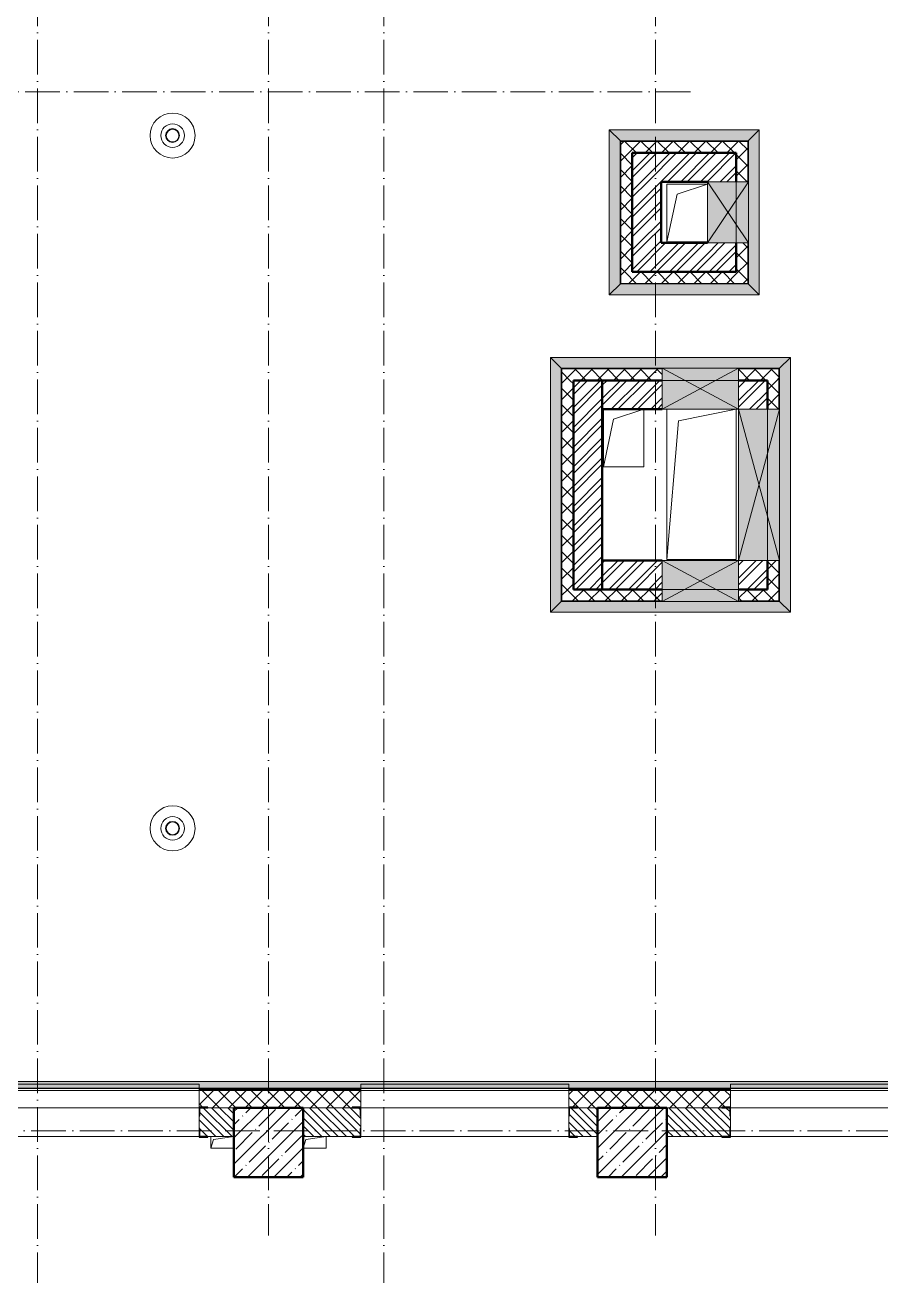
# Model space of a CAD drawing. Header units: millimetres. Extents: x -12989 to 629078, y -109036 to 555275.
# Drawn here: x 70102 to 77513, y 130046 to 140872 of the extents above; entities that cross this region are included whole.
import ezdxf

# ---------------------------------------------------------------- set-up
doc = ezdxf.new("R2010")
doc.units = ezdxf.units.MM
doc.linetypes.add('50_200_ШТРИХ_1Т_ш5_п1_п1_', pattern=[700, 500, -100, 0, -100])
for name, color, linetype, lineweight in [('A-DETL-GENF-OTLN', 7, 'Continuous', 9), ('A-FLOR-____-OTLN', 7, 'Continuous', 9), ('A-GENM-____-MCUT', 7, 'Continuous', 25), ('A-GENM-____-OTLN', 7, 'Continuous', 9), ('A-GENM-____-OTLN-1', 7, 'Continuous', 25), ('A-GLAZ-____-OTLN', 7, 'Continuous', 9), ('A-WALL-____-MCUT', 7, 'Continuous', 13), ('A-WALL-____-MCUT-1', 7, 'Continuous', 9), ('A-WALL-____-MCUT-2', 7, 'Continuous', 50), ('A-WALL-____-OTLN', 7, 'Continuous', 9), ('A-WALL-____-PATT-1', 7, 'Continuous', 9), ('A-WALL-FNSH-MCUT-1', 7, 'Continuous', 9), ('S-COLS-____-MCUT', 7, 'Continuous', 50), ('S-COLS-____-OTLN', 7, 'Continuous', 9), ('S-GRID-____-OTLN-1', 7, '50_200_ШТРИХ_1Т_ш5_п1_п1_', 9)]:
    doc.layers.add(name, color=color, linetype=linetype, lineweight=lineweight)
doc.layers.add('A-GLAZ-____-OTLN-1', color=7, linetype='Continuous', lineweight=9, true_color=0xc0c0c0)
pattern_1 = [(45, (43259.71, 63713.66), (-70.71068, 70.71068), []), (135, (43259.71, 63713.66), (-70.71068, -70.71068), [])]
pattern_2 = [(135, (43259.71, 63713.66), (-35.35534, -35.35534), [])]
pattern_3 = [(45, (43259.71, 63713.66), (-85.53659, 85.53659), []), (45, (43316.74, 63713.66), (-85.53659, 85.53659), [])]

# ---------------------------------------------------------------- blocks, each defined once
blk = doc.blocks.new('BSC_Колонна _Прямоугольная - 600х600-V51-АР1_План отверстий 2 этажа в осях 1-64_Ю-ЯЯ')
at = {"layer": 'S-COLS-____-OTLN'}
h = blk.add_hatch(dxfattribs=at)
h.set_pattern_fill('FP_61', color=256, style=0, pattern_type=2)
h.set_pattern_definition([(45, (-28950, -67481.04), (-114.04925, 114.04925), []), (45, (-28835.95, -67481.04), (-114.04925, 114.04925), [201.613, -40.323, 3.353, -36.97])])
h.paths.add_polyline_path([(-300, -300), (300, -300), (300, 300), (-300, 300), (-300, 237)], flags=0)
at = {"layer": 'S-COLS-____-MCUT'}
for p, q in [((300, 300), (-300, 300)), ((-300, 300), (-300, -300)), ((300, -300), (300, 300)), ((-300, -300), (300, -300))]:
    blk.add_line(p, q, dxfattribs=at)
blk = doc.blocks.new('BSC_Колонна _Прямоугольная - 600х600-V89-АР1_План отверстий 2 этажа в осях 1-64_Ю-ЯЯ')
at = {"layer": 'S-COLS-____-OTLN'}
h = blk.add_hatch(dxfattribs=at)
h.set_pattern_fill('FP_102', color=256, style=0, pattern_type=2)
h.set_pattern_definition([(45, (-32100, -67481.04), (-114.04925, 114.04925), []), (45, (-31985.95, -67481.04), (-114.04925, 114.04925), [201.613, -40.323, 3.353, -36.97])])
h.paths.add_polyline_path([(-300, -300), (300, -300), (300, 300), (-300, 300)], flags=0)
at = {"layer": 'S-COLS-____-MCUT'}
for p, q in [((300, 300), (-300, 300)), ((-300, 300), (-300, -300)), ((300, -300), (300, 300)), ((-300, -300), (300, -300))]:
    blk.add_line(p, q, dxfattribs=at)
blk = doc.blocks.new('Отлив_СКБ - Отлив витража_СФТК-31884011-АР1_План отверстий 2 этажа в осях 1-64_Ю-ЯЯ')
at = {"layer": 'A-GLAZ-____-OTLN-1'}
for points in [[(1800, 2), (1800, 37), (0, 37), (0, 2), (1715, 2)], [(1715, 0), (1800, 0), (1800, 2), (0, 2), (0, 0)]]:
    blk.add_hatch(color=256, dxfattribs=at).paths.add_polyline_path(points, flags=0)
at = {"layer": 'A-GLAZ-____-OTLN'}
for p, q in [((0, 3), (0, 37)), ((1800, 37), (0, 37)), ((0, 2), (1800, 2)), ((1800, 37), (1800, 3)), ((1800, 0), (0, 0))]:
    blk.add_line(p, q, dxfattribs=at)
blk = doc.blocks.new('Фахверк_СКБ_Уголок - 250_1500-27508690-АР1_План отверстий 2 этажа в осях 1-64_Ю-ЯЯ')
at = {"layer": 'A-GENM-____-MCUT'}
for p, q in [((125, 181), (50, 181)), ((50, 181), (50, 175)), ((50, 175), (119, 175)), ((119, 175), (119, 106)), ((125, 106), (125, 181)), ((119, 106), (125, 106)), ((119, -75), (50, -75)), ((50, -75), (50, -81)), ((50, -81), (125, -81)), ((125, -6), (119, -6)), ((119, -6), (119, -75)), ((125, -81), (125, -6))]:
    blk.add_line(p, q, dxfattribs=at)
blk = doc.blocks.new('Фахверк_СКБ_Уголок - 250_1500-27504248-АР1_План отверстий 2 этажа в осях 1-64_Ю-ЯЯ')
at = {"layer": 'A-GENM-____-MCUT'}
for p, q in [((200, 181), (125, 181)), ((125, 181), (125, 106)), ((131, 106), (131, 175)), ((131, 175), (200, 175)), ((200, 175), (200, 181)), ((125, 106), (131, 106)), ((131, -6), (125, -6)), ((125, -6), (125, -81)), ((125, -81), (200, -81)), ((131, -75), (131, -6)), ((200, -75), (131, -75)), ((200, -81), (200, -75))]:
    blk.add_line(p, q, dxfattribs=at)
blk = doc.blocks.new('Фахверк_СКБ_Уголок - 250_1500-27508739-АР1_План отверстий 2 этажа в осях 1-64_Ю-ЯЯ')
at = {"layer": 'A-GENM-____-MCUT'}
for p, q in [((125, 181), (50, 181)), ((50, 181), (50, 175)), ((50, 175), (119, 175)), ((119, 175), (119, 106)), ((125, 106), (125, 181)), ((119, 106), (125, 106)), ((119, -75), (50, -75)), ((50, -75), (50, -81)), ((50, -81), (125, -81)), ((125, -6), (119, -6)), ((119, -6), (119, -75)), ((125, -81), (125, -6))]:
    blk.add_line(p, q, dxfattribs=at)
blk = doc.blocks.new('Кровельный аэратор - 143_Кровельный аэратор-15605992-АР1_План отверстий 2 этажа в осях 1-64_Ю-ЯЯ')
at = {"layer": 'A-GENM-____-OTLN'}
for radius, start, end in [(195, 360, 180), (195, 180, 360), (102, 360, 180), (102, 180, 360), (60, 360, 180), (60, 180, 360), (55, 360, 180), (55, 180, 360)]:
    blk.add_arc((0, 0), radius, start, end, dxfattribs=at)
blk = doc.blocks.new('AR_Отверстие прямоугольное _в плите_ - AR_Отверстие прямоугольное _в плите_-V173-АР1_План отверстий 2 этажа в осях 1-64_Ю-ЯЯ')
at = {"layer": 'A-GENM-____-OTLN'}
for p, q in [((-100, 50), (-100, -50)), ((-100, -50), (-75, 25)), ((-75, 25), (100, 50)), ((-100, -50), (100, -50))]:
    blk.add_line(p, q, dxfattribs=at)
blk = doc.blocks.new('AR_Отверстие прямоугольное _в плите_ - AR_Отверстие прямоугольное _в плите_-V164-АР1_План отверстий 2 этажа в осях 1-64_Ю-ЯЯ')
at = {"layer": 'A-GENM-____-OTLN'}
for p, q in [((-100, -50), (-75, 25)), ((-75, 25), (100, 50)), ((100, -50), (100, 50)), ((-100, -50), (100, -50))]:
    blk.add_line(p, q, dxfattribs=at)
blk = doc.blocks.new('AR_Отверстие прямоугольное _в плите_ - AR_Отверстие прямоугольное _в плите_-30552540-АР1_План отверстий 2 этажа в осях 1-64_Ю-ЯЯ')
at = {"layer": 'A-GENM-____-OTLN'}
for p, q in [((175, 250), (-175, 250)), ((-175, 250), (-175, -250)), ((-87, 163), (175, 250)), ((-175, -250), (-87, 163)), ((-175, -250), (175, -250))]:
    blk.add_line(p, q, dxfattribs=at)
blk = doc.blocks.new('AR_Отверстие прямоугольное _в плите_ - AR_Отверстие прямоугольное _в плите_-30552544-АР1_План отверстий 2 этажа в осях 1-64_Ю-ЯЯ')
at = {"layer": 'A-GENM-____-OTLN'}
for p, q in [((300, 650), (-300, 650)), ((-300, 650), (-300, -650)), ((-200, 550), (300, 650)), ((300, -650), (300, 650)), ((-300, -650), (-200, 550)), ((-300, -650), (300, -650))]:
    blk.add_line(p, q, dxfattribs=at)
blk = doc.blocks.new('AR_Отверстие прямоугольное _в плите_ - AR_Отверстие прямоугольное _в плите_-V194-АР1_План отверстий 2 этажа в осях 1-64_Ю-ЯЯ')
at = {"layer": 'A-GENM-____-OTLN'}
for p, q in [((175, 250), (-175, 250)), ((-175, 250), (-175, -250)), ((-87, 163), (175, 250)), ((175, -250), (175, 250)), ((-175, -250), (-87, 163)), ((-175, -250), (175, -250))]:
    blk.add_line(p, q, dxfattribs=at)
blk = doc.blocks.new('AR_Отверстие прямоугольное _в стене__БезПР - AR_Отверстие прямоугольное _в стене__БезПР-31947467-АР1_План отверстий 2 этажа в осях 1-64_Ю-ЯЯ')
at = {"layer": 'A-GLAZ-____-OTLN'}
blk.add_hatch(color=256, dxfattribs=at).paths.add_polyline_path([(265, 230), (-265, 230), (-265, -125), (265, -125)], flags=0)
at = {"layer": 'A-DETL-GENF-OTLN'}
for p, q in [((-265, -125), (-265, 230)), ((-265, 230), (265, 230)), ((265, 230), (-265, -125)), ((-265, 230), (265, -125)), ((265, 230), (-265, 230)), ((-265, 230), (-265, -125)), ((265, 230), (265, -125)), ((265, -125), (265, 230)), ((265, -125), (-265, -125)), ((-265, -125), (265, -125))]:
    blk.add_line(p, q, dxfattribs=at)
at = {"layer": 'A-GLAZ-____-OTLN'}
blk.add_line((265, 125), (-265, 125), dxfattribs=at)
blk = doc.blocks.new('AR_Отверстие прямоугольное _в стене__БезПР - AR_Отверстие прямоугольное _в стене__БезПР-32490818-АР1_План отверстий 2 этажа в осях 1-64_Ю-ЯЯ')
at = {"layer": 'A-GLAZ-____-OTLN'}
blk.add_hatch(color=256, dxfattribs=at).paths.add_polyline_path([(655, -20), (655, 230), (-655, 230), (-655, -125), (655, -125)], flags=0)
at = {"layer": 'A-DETL-GENF-OTLN'}
for p, q in [((-655, -125), (-655, 230)), ((-655, 230), (655, 230)), ((655, 230), (-655, -125)), ((-655, 230), (655, -125)), ((655, 230), (-655, 230)), ((-655, 230), (-655, -125)), ((655, 230), (655, -125)), ((655, -125), (655, 230)), ((655, -125), (-655, -125)), ((-655, -125), (655, -125))]:
    blk.add_line(p, q, dxfattribs=at)
at = {"layer": 'A-GLAZ-____-OTLN'}
blk.add_line((655, 125), (-655, 125), dxfattribs=at)
blk = doc.blocks.new('AR_Отверстие прямоугольное _в стене__БезПР - AR_Отверстие прямоугольное _в стене__БезПР-32490844-АР1_План отверстий 2 этажа в осях 1-64_Ю-ЯЯ')
at = {"layer": 'A-GLAZ-____-OTLN'}
blk.add_hatch(color=256, dxfattribs=at).paths.add_polyline_path([(-330, 125), (-330, -230), (330, -230), (330, 125), (6, 125)], flags=0)
at = {"layer": 'A-DETL-GENF-OTLN'}
for p, q in [((330, 125), (-330, 125)), ((-330, 125), (-330, -230)), ((330, -230), (-330, 125)), ((-330, -230), (330, 125)), ((-330, 125), (330, 125)), ((-330, -230), (-330, 125)), ((330, -230), (330, 125)), ((330, 125), (330, -230)), ((-330, -230), (330, -230)), ((330, -230), (-330, -230))]:
    blk.add_line(p, q, dxfattribs=at)
at = {"layer": 'A-GLAZ-____-OTLN'}
blk.add_line((330, -125), (-330, -125), dxfattribs=at)
blk = doc.blocks.new('AR_Отверстие прямоугольное _в стене__БезПР - AR_Отверстие прямоугольное _в стене__БезПР-32490823-АР1_План отверстий 2 этажа в осях 1-64_Ю-ЯЯ')
at = {"layer": 'A-GLAZ-____-OTLN'}
blk.add_hatch(color=256, dxfattribs=at).paths.add_polyline_path([(6, 230), (-330, 230), (-330, -125), (330, -125), (330, 230)], flags=0)
at = {"layer": 'A-DETL-GENF-OTLN'}
for p, q in [((-330, -125), (-330, 230)), ((-330, 230), (330, 230)), ((330, 230), (-330, -125)), ((-330, 230), (330, -125)), ((330, 230), (-330, 230)), ((-330, 230), (-330, -125)), ((330, 230), (330, -125)), ((330, -125), (330, 230)), ((330, -125), (-330, -125)), ((-330, -125), (330, -125))]:
    blk.add_line(p, q, dxfattribs=at)
at = {"layer": 'A-GLAZ-____-OTLN'}
blk.add_line((330, 125), (-330, 125), dxfattribs=at)
blk = doc.blocks.new('Отлив_СКБ1 - Отлив_Шахты-30185863-АР1_План отверстий 2 этажа в осях 1-64_Ю-ЯЯ')
at = {"layer": 'A-GLAZ-____-OTLN-1'}
blk.add_hatch(color=256, dxfattribs=at).paths.add_polyline_path([(1229, -199), (1133, -103), (1133, -105), (-103, -105), (-103, -103), (-199, -199), (1135, -199)], flags=0)
at = {"layer": 'A-GLAZ-____-OTLN'}
for p, q in [((-199, -199), (-103, -103)), ((1133, -103), (1229, -199)), ((-199, -199), (1229, -199))]:
    blk.add_line(p, q, dxfattribs=at)
blk = doc.blocks.new('Отлив_СКБ1 - Отлив_Шахты-32492502-АР1_План отверстий 2 этажа в осях 1-64_Ю-ЯЯ')
at = {"layer": 'A-GLAZ-____-OTLN-1'}
blk.add_hatch(color=256, dxfattribs=at).paths.add_polyline_path([(-199, -199), (1099, -199), (1003, -103), (1003, -105), (-103, -105), (-103, -103), (-105, -105)], flags=0)
at = {"layer": 'A-GLAZ-____-OTLN'}
for p, q in [((-199, -199), (-103, -103)), ((1003, -103), (1099, -199)), ((-199, -199), (1099, -199))]:
    blk.add_line(p, q, dxfattribs=at)
blk = doc.blocks.new('Отлив_СКБ1 - Отлив_Шахты-32492619-АР1_План отверстий 2 этажа в осях 1-64_Ю-ЯЯ')
at = {"layer": 'A-GLAZ-____-OTLN-1'}
blk.add_hatch(color=256, dxfattribs=at).paths.add_polyline_path([(1783, 103), (1879, 199), (-199, 199), (-103, 103), (-103, 105), (1783, 105)], flags=0)
at = {"layer": 'A-GLAZ-____-OTLN'}
for p, q in [((-103, 103), (-199, 199)), ((1879, 199), (-199, 199)), ((1879, 199), (1783, 103))]:
    blk.add_line(p, q, dxfattribs=at)
blk = doc.blocks.new('Отлив_СКБ1 - Отлив_Шахты-32497784-АР1_План отверстий 2 этажа в осях 1-64_Ю-ЯЯ')
at = {"layer": 'A-GLAZ-____-OTLN-1'}
blk.add_hatch(color=256, dxfattribs=at).paths.add_polyline_path([(2009, 199), (-199, 199), (-103, 103), (-103, 105), (1913, 105), (1913, 103), (1915, 105)], flags=0)
at = {"layer": 'A-GLAZ-____-OTLN'}
for p, q in [((-103, 103), (-199, 199)), ((2009, 199), (-199, 199)), ((2009, 199), (1913, 103))]:
    blk.add_line(p, q, dxfattribs=at)
blk = doc.blocks.new('Отлив_СКБ1 - Отлив_Фасады на кровле-32719942-АР1_План отверстий 2 этажа в осях 1-64_Ю-ЯЯ')
at = {"layer": 'A-GLAZ-____-OTLN-1'}
blk.add_hatch(color=256, dxfattribs=at).paths.add_polyline_path([(18850, 170), (18850, 204), (20650, 204), (20650, 170), (21320, 170), (21320, 228), (228, 228), (170, 170), (2850, 170), (2850, 204), (4650, 204), (4650, 170), (6050, 170), (6050, 204), (7850, 204), (7850, 170), (9250, 170), (9250, 204), (11050, 204), (11050, 170), (12450, 170), (12450, 204), (14250, 204), (14250, 170), (15650, 170), (15650, 204), (17450, 204), (17450, 170), (18705, 170)], flags=0)
at = {"layer": 'A-GLAZ-____-OTLN'}
blk.add_line((21320, 228), (228, 228), dxfattribs=at)
blk = doc.blocks.new('2этаж')
at = {"layer": 'S-GRID-____-OTLN-1', "color": 251, "ltscale": 0.6, "true_color": 0x636466}
for p, q in [((11358.3, 549908.8), (11358.3, 511907.5)), ((13358.3, 549908.8), (13358.3, 525691.4)), ((14358.3, 549908.8), (14358.3, 511907.5)), ((16708.3, 549908.8), (16708.3, 525691.4)), ((17013.3, 535597), (-20260.4, 535597)), ((88482.7, 526597), (-20260.4, 526597))]:
    blk.add_line(p, q, dxfattribs=at)

msp = doc.modelspace()

# ---------------------------------------------------------------- hatches: boundary and pattern name
at = {"layer": 'A-WALL-____-PATT-1'}
h = msp.add_hatch(dxfattribs=at)
h.set_pattern_fill('FP_1', color=256, style=0, pattern_type=2)
h.set_pattern_definition(pattern_1)
h.paths.add_polyline_path([(76359.7115, 139764.7006), (76359.7115, 139864.7006), (75259.7115, 139864.7006), (75259.7115, 139764.7006), (76259.7115, 139764.7006)], flags=0)
h = msp.add_hatch(dxfattribs=at)
h.set_pattern_fill('FP_1', color=256, style=0, pattern_type=2)
h.set_pattern_definition(pattern_1)
h.paths.add_polyline_path([(75359.7115, 138734.7006), (75359.7115, 139764.7006), (75259.7115, 139764.7006), (75259.7115, 138734.7006)], flags=0)
h = msp.add_hatch(dxfattribs=at)
h.set_pattern_fill('FP_3', color=256, style=0, pattern_type=2)
h.set_pattern_definition(pattern_3)
h.paths.add_polyline_path([(75609.7115, 139514.7006), (76259.7115, 139514.7006), (76259.7115, 139764.7006), (75359.7115, 139764.7006), (75359.7115, 139514.7006), (75501.4175, 139514.7006)], flags=0)
h = msp.add_hatch(dxfattribs=at)
h.set_pattern_fill('FP_1', color=256, style=0, pattern_type=2)
h.set_pattern_definition(pattern_1)
h.paths.add_polyline_path([(76359.7115, 138634.7006), (76359.7115, 138984.7006), (76259.7115, 138984.7006), (76259.7115, 138634.7006)], flags=0)
h.paths.add_polyline_path([(76359.7115, 139514.7006), (76359.7115, 139764.7006), (76259.7115, 139764.7006), (76259.7115, 139514.7006)], flags=0)
h = msp.add_hatch(dxfattribs=at)
h.set_pattern_fill('FP_3', color=256, style=0, pattern_type=2)
h.set_pattern_definition(pattern_3)
h.paths.add_polyline_path([(75359.7115, 138984.7006), (75609.7115, 138984.7006), (75609.7115, 139514.7006), (75359.7115, 139514.7006), (75359.7115, 139503.9925)], flags=0)
h = msp.add_hatch(dxfattribs=at)
h.set_pattern_fill('FP_3', color=256, style=0, pattern_type=2)
h.set_pattern_definition(pattern_3)
h.paths.add_polyline_path([(76009.7115, 138734.7006), (76009.7115, 138984.7006), (75359.7115, 138984.7006), (75359.7115, 138734.7006), (75943.2927, 138734.7006)], flags=0)
h = msp.add_hatch(dxfattribs=at)
h.set_pattern_fill('FP_3', color=256, style=0, pattern_type=2)
h.set_pattern_definition(pattern_3)
h.paths.add_polyline_path([(76259.7115, 138734.7006), (76259.7115, 138984.7006), (76009.7115, 138984.7006), (76009.7115, 138734.7006)], flags=0)
h = msp.add_hatch(dxfattribs=at)
h.set_pattern_fill('FP_1', color=256, style=0, pattern_type=2)
h.set_pattern_definition(pattern_1)
h.paths.add_polyline_path([(76259.7115, 138634.7006), (76259.7115, 138734.7006), (75259.7115, 138734.7006), (75259.7115, 138634.7006), (75943.2927, 138634.7006)], flags=0)
h = msp.add_hatch(dxfattribs=at)
h.set_pattern_fill('FP_1', color=256, style=0, pattern_type=2)
h.set_pattern_definition(pattern_1)
h.paths.add_polyline_path([(76529.7115, 137794.7006), (76629.7115, 137794.7006), (76629.7115, 137894.7006), (76279.7115, 137894.7006), (76279.7115, 137794.7006)], flags=0)
h.paths.add_polyline_path([(75099.7115, 137794.7006), (75619.7115, 137794.7006), (75619.7115, 137894.7006), (74749.7115, 137894.7006), (74749.7115, 137794.7006), (75059.5424, 137794.7006)], flags=0)
h = msp.add_hatch(dxfattribs=at)
h.set_pattern_fill('FP_1', color=256, style=0, pattern_type=2)
h.set_pattern_definition(pattern_1)
h.paths.add_polyline_path([(74849.7115, 135984.7006), (74849.7115, 137794.7006), (74749.7115, 137794.7006), (74749.7115, 135984.7006)], flags=0)
h = msp.add_hatch(dxfattribs=at)
h.set_pattern_fill('FP_3', color=256, style=0, pattern_type=2)
h.set_pattern_definition(pattern_3)
h.paths.add_polyline_path([(75099.7115, 135984.7006), (75099.7115, 137794.7006), (74849.7115, 137794.7006), (74849.7115, 135984.7006), (75059.5424, 135984.7006)], flags=0)
h = msp.add_hatch(dxfattribs=at)
h.set_pattern_fill('FP_3', color=256, style=0, pattern_type=2)
h.set_pattern_definition(pattern_3)
h.paths.add_polyline_path([(76529.7115, 137544.7006), (76529.7115, 137794.7006), (76279.7115, 137794.7006), (76279.7115, 137544.7006)], flags=0)
h.paths.add_polyline_path([(75619.7115, 137544.7006), (75619.7115, 137794.7006), (75099.7115, 137794.7006), (75099.7115, 137544.7006)], flags=0)
h = msp.add_hatch(dxfattribs=at)
h.set_pattern_fill('FP_1', color=256, style=0, pattern_type=2)
h.set_pattern_definition(pattern_1)
h.paths.add_polyline_path([(76629.7115, 135884.7006), (76629.7115, 136234.7006), (76529.7115, 136234.7006), (76529.7115, 135884.7006)], flags=0)
h.paths.add_polyline_path([(76529.7115, 137544.7006), (76629.7115, 137544.7006), (76629.7115, 137794.7006), (76529.7115, 137794.7006)], flags=0)
h = msp.add_hatch(dxfattribs=at)
h.set_pattern_fill('FP_3', color=256, style=0, pattern_type=2)
h.set_pattern_definition(pattern_3)
h.paths.add_polyline_path([(75619.7115, 135984.7006), (75619.7115, 136234.7006), (75099.7115, 136234.7006), (75099.7115, 135984.7006)], flags=0)
h = msp.add_hatch(dxfattribs=at)
h.set_pattern_fill('FP_3', color=256, style=0, pattern_type=2)
h.set_pattern_definition(pattern_3)
h.paths.add_polyline_path([(76529.7115, 135984.7006), (76529.7115, 136234.7006), (76279.7115, 136234.7006), (76279.7115, 135984.7006), (76385.1679, 135984.7006)], flags=0)
h = msp.add_hatch(dxfattribs=at)
h.set_pattern_fill('FP_1', color=256, style=0, pattern_type=2)
h.set_pattern_definition(pattern_1)
h.paths.add_polyline_path([(76385.1679, 135884.7006), (76529.7115, 135884.7006), (76529.7115, 135984.7006), (76279.7115, 135984.7006), (76279.7115, 135884.7006)], flags=0)
h.paths.add_polyline_path([(75059.5424, 135884.7006), (75619.7115, 135884.7006), (75619.7115, 135984.7006), (74749.7115, 135984.7006), (74749.7115, 135884.7006)], flags=0)
h = msp.add_hatch(dxfattribs=at)
h.set_pattern_fill('FP_1', color=256, style=0, pattern_type=2)
h.set_pattern_definition(pattern_1)
h.paths.add_polyline_path([(88459.7115, 131494.7006), (88474.7115, 131494.7006), (88474.7115, 131644.7006), (87609.7115, 131644.7006), (87609.7115, 131494.7006), (88315.7974, 131494.7006)], flags=0)
h.paths.add_polyline_path([(84780.796, 131494.7006), (85809.7115, 131494.7006), (85809.7115, 131644.7006), (84409.7115, 131644.7006), (84409.7115, 131500.7006), (84484.7115, 131500.7006), (84484.7115, 131494.7006)], flags=0)
h.paths.add_polyline_path([(82509.7115, 131494.7006), (82534.7115, 131494.7006), (82534.7115, 131500.7006), (82609.7115, 131500.7006), (82609.7115, 131644.7006), (81209.7115, 131644.7006), (81209.7115, 131500.7006), (81284.7115, 131500.7006), (81284.7115, 131494.7006), (82129.545, 131494.7006)], flags=0)
h.paths.add_polyline_path([(78594.5437, 131494.7006), (79334.7115, 131494.7006), (79334.7115, 131500.7006), (79409.7115, 131500.7006), (79409.7115, 131644.7006), (78009.7115, 131644.7006), (78009.7115, 131500.7006), (78084.7115, 131500.7006), (78084.7115, 131494.7006)], flags=0)
h.paths.add_polyline_path([(76134.7115, 131494.7006), (76134.7115, 131500.7006), (76209.7115, 131500.7006), (76209.7115, 131644.7006), (74809.7115, 131644.7006), (74809.7115, 131500.7006), (74884.7115, 131500.7006), (74884.7115, 131494.7006), (75943.2927, 131494.7006)], flags=0)
h.paths.add_polyline_path([(72934.7115, 131494.7006), (72934.7115, 131500.7006), (73009.7115, 131500.7006), (73009.7115, 131644.7006), (71609.7115, 131644.7006), (71609.7115, 131500.7006), (71684.7115, 131500.7006), (71684.7115, 131494.7006), (72509.7115, 131494.7006)], flags=0)
h.paths.add_polyline_path([(69734.7115, 131494.7006), (69734.7115, 131500.7006), (69809.7115, 131500.7006), (69809.7115, 131644.7006), (66959.7115, 131644.7006), (66959.7115, 131494.7006), (67989.5397, 131494.7006)], flags=0)
h = msp.add_hatch(dxfattribs=at)
h.set_pattern_fill('FP_6', color=256, style=0, pattern_type=2)
h.set_pattern_definition(pattern_2)
h.paths.add_polyline_path([(71684.7115, 131244.7006), (71909.7115, 131244.7006), (71909.7115, 131494.7006), (71615.7115, 131494.7006), (71615.7115, 131425.7006), (71609.7115, 131425.7006), (71609.7115, 131313.7006), (71615.7115, 131313.7006), (71615.7115, 131244.7006)], flags=0)
h.paths.add_polyline_path([(69757.0404, 131244.7006), (69803.7115, 131244.7006), (69803.7115, 131313.7006), (69809.7115, 131313.7006), (69809.7115, 131425.7006), (69803.7115, 131425.7006), (69803.7115, 131494.7006), (66959.7115, 131494.7006), (66959.7115, 131244.7006), (69734.7115, 131244.7006)], flags=0)
h = msp.add_hatch(dxfattribs=at)
h.set_pattern_fill('FP_6', color=256, style=0, pattern_type=2)
h.set_pattern_definition(pattern_2)
h.paths.add_polyline_path([(75059.5424, 131244.7006), (75059.7115, 131244.7006), (75059.5424, 131494.7006), (74815.7115, 131494.7006), (74815.7115, 131425.7006), (74809.7115, 131425.7006), (74809.7115, 131313.7006), (74815.7115, 131313.7006), (74815.7115, 131244.7006), (74884.7115, 131244.7006)], flags=0)
h.paths.add_polyline_path([(73003.7115, 131244.7006), (73003.7115, 131313.7006), (73009.7115, 131313.7006), (73009.7115, 131425.7006), (73003.7115, 131425.7006), (73003.7115, 131494.7006), (72509.7115, 131494.7006), (72509.7115, 131244.7006), (72934.7115, 131244.7006)], flags=0)
h = msp.add_hatch(dxfattribs=at)
h.set_pattern_fill('FP_6', color=256, style=0, pattern_type=2)
h.set_pattern_definition(pattern_2)
h.paths.add_polyline_path([(78594.5437, 131244.7006), (78659.7115, 131244.7006), (78659.7115, 131494.7006), (78015.7115, 131494.7006), (78015.7115, 131425.7006), (78009.7115, 131425.7006), (78009.7115, 131313.7006), (78015.7115, 131313.7006), (78015.7115, 131244.7006), (78084.7115, 131244.7006)], flags=0)
h.paths.add_polyline_path([(75943.2927, 131244.7006), (76203.7115, 131244.7006), (76203.7115, 131313.7006), (76209.7115, 131313.7006), (76209.7115, 131425.7006), (76203.7115, 131425.7006), (76203.7115, 131494.7006), (75659.7115, 131494.7006), (75659.7115, 131244.7006)], flags=0)

# ---------------------------------------------------------------- linework, layer by layer
at = {"layer": 'A-FLOR-____-OTLN'}
for p, q in [((75659.7115, 139494.3531), (76009.7115, 139494.3531)), ((75659.7115, 138994.3531), (75659.7115, 139494.3531)), ((76009.7115, 138994.3531), (75659.7115, 138994.3531)), ((75109.7115, 137544.3531), (75459.7115, 137544.3531)), ((75109.7115, 137044.3531), (75109.7115, 137544.3531)), ((75459.7115, 137544.3531), (75459.7115, 137044.3531)), ((75659.7115, 137544.3531), (76259.7115, 137544.3531)), ((75659.7115, 136244.3531), (75659.7115, 137544.3531)), ((76259.7115, 137544.3531), (76259.7115, 136244.3531)), ((75459.7115, 137044.3531), (75109.7115, 137044.3531)), ((76259.7115, 136244.3531), (75659.7115, 136244.3531))]:
    msp.add_line(p, q, dxfattribs=at)
at = {"layer": 'A-WALL-____-MCUT'}
for p, q in [((71909.7115, 131494.7006), (71684.7115, 131494.7006)), ((72509.7115, 131494.7006), (72934.7115, 131494.7006)), ((74884.7115, 131494.7006), (75059.7115, 131494.7006)), ((75659.7115, 131494.7006), (76134.7115, 131494.7006)), ((71609.7115, 131425.7006), (71609.7115, 131313.7006)), ((73009.7115, 131313.7006), (73009.7115, 131425.7006)), ((74809.7115, 131425.7006), (74809.7115, 131313.7006)), ((76209.7115, 131313.7006), (76209.7115, 131425.7006)), ((71684.7115, 131244.7006), (71909.7115, 131244.7006)), ((72509.7115, 131244.7006), (72934.7115, 131244.7006)), ((74884.7115, 131244.7006), (75059.7115, 131244.7006)), ((75659.7115, 131244.7006), (76134.7115, 131244.7006))]:
    msp.add_line(p, q, dxfattribs=at)
at = {"layer": 'A-WALL-____-MCUT-1'}
for p, q in [((75256.7115, 139869.7006), (75254.7115, 139869.7006)), ((75254.7115, 139869.7006), (75254.7115, 139867.7006)), ((76364.7115, 139867.7006), (75254.7115, 139867.7006)), ((75254.7115, 139864.7006), (75256.7115, 139864.7006)), ((75256.7115, 139869.7006), (75256.7115, 138629.7006)), ((76359.7115, 139864.7006), (75259.7115, 139864.7006)), ((75259.7115, 139864.7006), (75259.7115, 138634.7006)), ((76359.7115, 139514.7006), (76359.7115, 139864.7006)), ((76364.7115, 139869.7006), (76362.7115, 139869.7006)), ((76362.7115, 139514.7006), (76362.7115, 139869.7006)), ((76364.7115, 139864.7006), (76362.7115, 139864.7006)), ((76364.7115, 139867.7006), (76364.7115, 139869.7006)), ((76359.7115, 138634.7006), (76359.7115, 138984.7006)), ((76362.7115, 138629.7006), (76362.7115, 138984.7006)), ((75256.7115, 138634.7006), (75254.7115, 138634.7006)), ((75254.7115, 138631.7006), (76364.7115, 138631.7006)), ((75254.7115, 138631.7006), (75254.7115, 138629.7006)), ((75254.7115, 138629.7006), (75256.7115, 138629.7006)), ((75259.7115, 138634.7006), (76359.7115, 138634.7006)), ((76359.7115, 138631.7006), (76359.7115, 138629.7006)), ((76362.7115, 138629.7006), (76364.7115, 138629.7006)), ((76364.7115, 138629.7006), (76364.7115, 138631.7006)), ((74746.7115, 137899.7006), (74744.7115, 137899.7006)), ((74744.7115, 137899.7006), (74744.7115, 137897.7006)), ((75619.7115, 137897.7006), (74744.7115, 137897.7006)), ((74744.7115, 137894.7006), (74746.7115, 137894.7006)), ((74746.7115, 137899.7006), (74746.7115, 135879.7006)), ((75619.7115, 137894.7006), (74749.7115, 137894.7006)), ((74749.7115, 137894.7006), (74749.7115, 135884.7006)), ((76634.7115, 137897.7006), (76279.7115, 137897.7006)), ((76629.7115, 137894.7006), (76279.7115, 137894.7006)), ((76629.7115, 137544.7006), (76629.7115, 137894.7006)), ((76634.7115, 137899.7006), (76632.7115, 137899.7006)), ((76632.7115, 137544.7006), (76632.7115, 137899.7006)), ((76634.7115, 137894.7006), (76632.7115, 137894.7006)), ((76634.7115, 137897.7006), (76634.7115, 137899.7006)), ((76629.7115, 135884.7006), (76629.7115, 136234.7006)), ((76632.7115, 135879.7006), (76632.7115, 136234.7006)), ((74746.7115, 135884.7006), (74744.7115, 135884.7006)), ((74744.7115, 135881.7006), (75619.7115, 135881.7006)), ((74744.7115, 135881.7006), (74744.7115, 135879.7006)), ((74744.7115, 135879.7006), (74746.7115, 135879.7006)), ((74749.7115, 135884.7006), (75619.7115, 135884.7006)), ((76279.7115, 135884.7006), (76629.7115, 135884.7006)), ((76279.7115, 135881.7006), (76634.7115, 135881.7006)), ((76629.7115, 135879.7006), (76629.7115, 135881.7006)), ((76632.7115, 135879.7006), (76634.7115, 135879.7006)), ((76634.7115, 135879.7006), (76634.7115, 135881.7006)), ((73009.7115, 131656.7006), (71609.7115, 131656.7006)), ((73009.7115, 131650.7006), (71609.7115, 131650.7006)), ((73009.7115, 131644.7006), (71609.7115, 131644.7006)), ((71609.7115, 131644.7006), (71609.7115, 131500.7006)), ((73009.7115, 131500.7006), (73009.7115, 131644.7006)), ((76209.7115, 131656.7006), (74809.7115, 131656.7006)), ((76209.7115, 131650.7006), (74809.7115, 131650.7006)), ((76209.7115, 131644.7006), (74809.7115, 131644.7006)), ((74809.7115, 131644.7006), (74809.7115, 131500.7006)), ((76209.7115, 131500.7006), (76209.7115, 131644.7006))]:
    msp.add_line(p, q, dxfattribs=at)
at = {"layer": 'A-WALL-____-MCUT-2'}
for p, q in [((76259.7115, 139764.7006), (75359.7115, 139764.7006)), ((75359.7115, 139764.7006), (75359.7115, 138734.7006)), ((76259.7115, 139514.7006), (76259.7115, 139764.7006)), ((75609.7115, 139514.7006), (76009.7115, 139514.7006)), ((75609.7115, 138984.7006), (75609.7115, 139514.7006)), ((76009.7115, 138984.7006), (75609.7115, 138984.7006)), ((76259.7115, 138734.7006), (76259.7115, 138984.7006)), ((75359.7115, 138734.7006), (76259.7115, 138734.7006)), ((75619.7115, 137794.7006), (74849.7115, 137794.7006)), ((74849.7115, 137794.7006), (74849.7115, 135984.7006)), ((75099.7115, 135984.7006), (75099.7115, 137794.7006)), ((76279.7115, 137794.7006), (76529.7115, 137794.7006)), ((76529.7115, 137544.7006), (76529.7115, 137794.7006)), ((75099.7115, 137544.7006), (75619.7115, 137544.7006)), ((75619.7115, 136234.7006), (75099.7115, 136234.7006)), ((76529.7115, 135984.7006), (76529.7115, 136234.7006)), ((75619.7115, 135984.7006), (74849.7115, 135984.7006)), ((76279.7115, 135984.7006), (76529.7115, 135984.7006))]:
    msp.add_line(p, q, dxfattribs=at)
at = {"layer": 'A-WALL-____-OTLN'}
for p, q in [((69809.7115, 131644.7006), (71609.7115, 131644.7006)), ((73009.7115, 131644.7006), (74809.7115, 131644.7006)), ((76209.7115, 131644.7006), (78009.7115, 131644.7006)), ((71609.7115, 131494.7006), (69809.7115, 131494.7006)), ((74809.7115, 131494.7006), (73009.7115, 131494.7006)), ((78009.7115, 131494.7006), (76209.7115, 131494.7006)), ((71609.7115, 131244.7006), (69809.7115, 131244.7006)), ((74809.7115, 131244.7006), (73009.7115, 131244.7006)), ((78009.7115, 131244.7006), (76209.7115, 131244.7006))]:
    msp.add_line(p, q, dxfattribs=at)
at = {"layer": 'A-WALL-FNSH-MCUT-1'}
for p, q in [((75254.7115, 139867.7006), (75254.7115, 138631.7006)), ((76362.7115, 139869.7006), (75256.7115, 139869.7006)), ((76364.7115, 139514.7006), (76364.7115, 139867.7006)), ((76364.7115, 138631.7006), (76364.7115, 138984.7006)), ((75256.7115, 138629.7006), (76362.7115, 138629.7006)), ((74744.7115, 137897.7006), (74744.7115, 135881.7006)), ((75619.7115, 137899.7006), (74746.7115, 137899.7006)), ((76632.7115, 137899.7006), (76279.7115, 137899.7006)), ((76634.7115, 137544.7006), (76634.7115, 137897.7006)), ((76634.7115, 135881.7006), (76634.7115, 136234.7006)), ((74746.7115, 135879.7006), (75619.7115, 135879.7006)), ((76279.7115, 135879.7006), (76632.7115, 135879.7006)), ((73009.7115, 131664.7006), (71609.7115, 131664.7006)), ((71609.7115, 131664.7006), (71609.7115, 131644.7006)), ((73009.7115, 131644.7006), (73009.7115, 131664.7006)), ((76209.7115, 131664.7006), (74809.7115, 131664.7006)), ((74809.7115, 131664.7006), (74809.7115, 131644.7006)), ((76209.7115, 131644.7006), (76209.7115, 131664.7006))]:
    msp.add_line(p, q, dxfattribs=at)

# ---------------------------------------------------------------- block references
msp.add_blockref('2этаж', (58851.3748, -395302.2823))
at = {"layer": 'A-GENM-____-OTLN'}
for name, p in [('Кровельный аэратор - 143_Кровельный аэратор-15605992-АР1_План отверстий 2 этажа в осях 1-64_Ю-ЯЯ', (71379.7115, 139914.7006)), ('AR_Отверстие прямоугольное _в плите_ - AR_Отверстие прямоугольное _в плите_-30552540-АР1_План отверстий 2 этажа в осях 1-64_Ю-ЯЯ', (75834.7115, 139244.3531)), ('AR_Отверстие прямоугольное _в плите_ - AR_Отверстие прямоугольное _в плите_-V194-АР1_План отверстий 2 этажа в осях 1-64_Ю-ЯЯ', (75284.7115, 137294.3531)), ('AR_Отверстие прямоугольное _в плите_ - AR_Отверстие прямоугольное _в плите_-30552544-АР1_План отверстий 2 этажа в осях 1-64_Ю-ЯЯ', (75959.7115, 136894.3531)), ('Кровельный аэратор - 143_Кровельный аэратор-15605992-АР1_План отверстий 2 этажа в осях 1-64_Ю-ЯЯ', (71379.7115, 133914.7006)), ('AR_Отверстие прямоугольное _в плите_ - AR_Отверстие прямоугольное _в плите_-V173-АР1_План отверстий 2 этажа в осях 1-64_Ю-ЯЯ', (71809.7115, 131194.7006)), ('AR_Отверстие прямоугольное _в плите_ - AR_Отверстие прямоугольное _в плите_-V164-АР1_План отверстий 2 этажа в осях 1-64_Ю-ЯЯ', (72609.7115, 131194.7006))]:
    msp.add_blockref(name, p, dxfattribs=at)
at = {"layer": 'A-GENM-____-OTLN-1', "rotation": 180}
for name, p in [('Фахверк_СКБ_Уголок - 250_1500-27508690-АР1_План отверстий 2 этажа в осях 1-64_Ю-ЯЯ', (71734.7115, 131419.7006)), ('Фахверк_СКБ_Уголок - 250_1500-27504248-АР1_План отверстий 2 этажа в осях 1-64_Ю-ЯЯ', (73134.7115, 131419.7006)), ('Фахверк_СКБ_Уголок - 250_1500-27508739-АР1_План отверстий 2 этажа в осях 1-64_Ю-ЯЯ', (74934.7115, 131419.7006)), ('Фахверк_СКБ_Уголок - 250_1500-27504248-АР1_План отверстий 2 этажа в осях 1-64_Ю-ЯЯ', (76334.7115, 131419.7006))]:
    msp.add_blockref(name, p, dxfattribs=at)
at = {"layer": 'A-GLAZ-____-OTLN'}
for name, p, rotation in [('Отлив_СКБ1 - Отлив_Шахты-30185863-АР1_План отверстий 2 этажа в осях 1-64_Ю-ЯЯ', (75359.7115, 139764.7006), 270), ('Отлив_СКБ1 - Отлив_Шахты-32492502-АР1_План отверстий 2 этажа в осях 1-64_Ю-ЯЯ', (76259.7115, 139764.7006), 180), ('Отлив_СКБ1 - Отлив_Шахты-30185863-АР1_План отверстий 2 этажа в осях 1-64_Ю-ЯЯ', (76259.7115, 138734.7006), 90), ('AR_Отверстие прямоугольное _в стене__БезПР - AR_Отверстие прямоугольное _в стене__БезПР-31947467-АР1_План отверстий 2 этажа в осях 1-64_Ю-ЯЯ', (76134.7115, 139249.7006), 270), ('Отлив_СКБ1 - Отлив_Шахты-32497784-АР1_План отверстий 2 этажа в осях 1-64_Ю-ЯЯ', (74849.7115, 135984.7006), 89.99999999999986), ('Отлив_СКБ1 - Отлив_Шахты-32497784-АР1_План отверстий 2 этажа в осях 1-64_Ю-ЯЯ', (76529.7115, 137794.7006), 269.9999999999998), ('AR_Отверстие прямоугольное _в стене__БезПР - AR_Отверстие прямоугольное _в стене__БезПР-32490844-АР1_План отверстий 2 этажа в осях 1-64_Ю-ЯЯ', (75949.7115, 137669.7006), 180), ('AR_Отверстие прямоугольное _в стене__БезПР - AR_Отверстие прямоугольное _в стене__БезПР-32490818-АР1_План отверстий 2 этажа в осях 1-64_Ю-ЯЯ', (76404.7115, 136889.7006), 270), ('AR_Отверстие прямоугольное _в стене__БезПР - AR_Отверстие прямоугольное _в стене__БезПР-32490823-АР1_План отверстий 2 этажа в осях 1-64_Ю-ЯЯ', (75949.7115, 136109.7006), 180), ('Отлив_СКБ1 - Отлив_Шахты-32492619-АР1_План отверстий 2 этажа в осях 1-64_Ю-ЯЯ', (76529.7115, 135984.7006), 180)]:
    msp.add_blockref(name, p, dxfattribs=dict(at, rotation=rotation))
for name, p in [('Отлив_СКБ1 - Отлив_Шахты-32492502-АР1_План отверстий 2 этажа в осях 1-64_Ю-ЯЯ', (75359.7115, 138734.7006)), ('Отлив_СКБ1 - Отлив_Шахты-32492619-АР1_План отверстий 2 этажа в осях 1-64_Ю-ЯЯ', (74849.7115, 137794.7006)), ('Отлив_СКБ1 - Отлив_Фасады на кровле-32719942-АР1_План отверстий 2 этажа в осях 1-64_Ю-ЯЯ', (66959.7115, 131494.7006)), ('Отлив_СКБ - Отлив витража_СФТК-31884011-АР1_План отверстий 2 этажа в осях 1-64_Ю-ЯЯ', (69809.7115, 131661.7006)), ('Отлив_СКБ - Отлив витража_СФТК-31884011-АР1_План отверстий 2 этажа в осях 1-64_Ю-ЯЯ', (73009.7115, 131661.7006)), ('Отлив_СКБ - Отлив витража_СФТК-31884011-АР1_План отверстий 2 этажа в осях 1-64_Ю-ЯЯ', (76209.7115, 131661.7006))]:
    msp.add_blockref(name, p, dxfattribs=at)
at = {"layer": 'S-COLS-____-OTLN'}
for name, p in [('BSC_Колонна _Прямоугольная - 600х600-V51-АР1_План отверстий 2 этажа в осях 1-64_Ю-ЯЯ', (72209.7115, 131194.7006)), ('BSC_Колонна _Прямоугольная - 600х600-V89-АР1_План отверстий 2 этажа в осях 1-64_Ю-ЯЯ', (75359.7115, 131194.7006))]:
    msp.add_blockref(name, p, dxfattribs=at)

doc.saveas('drawing.dxf')
